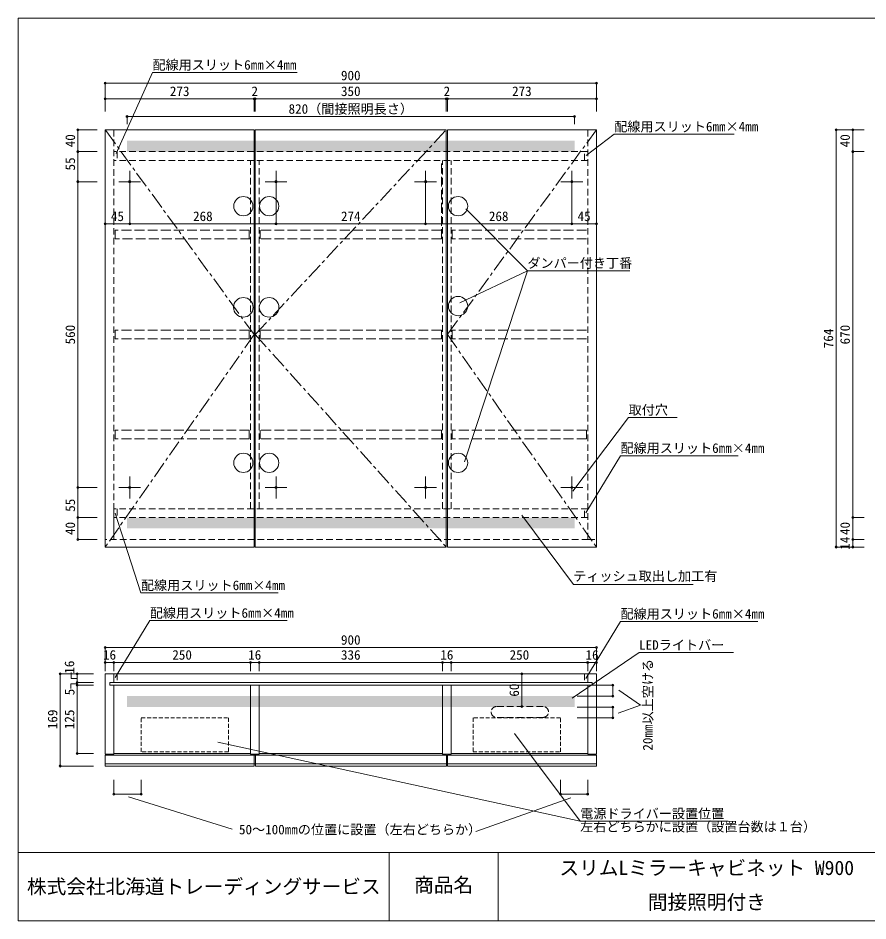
# Model space of a CAD drawing. Units: millimetres at full size, sheet at 1:6. Extents: x -1249 to 1249, y -827 to 827.
# Drawn here: x -1249 to 308, y -827 to 827 of the extents above; entities that cross this region are included whole.
import ezdxf
from ezdxf.enums import TextEntityAlignment as Align

# ---------------------------------------------------------------- set-up
doc = ezdxf.new("R2010")
doc.units = ezdxf.units.MM
doc.header["$LTSCALE"] = 6
doc.header["$PDMODE"] = 32
doc.header["$PDSIZE"] = 3.6
for name, pattern in [('CHAIN1', [8, 5, -1, 1, -1]), ('DASHED1', [1.8, 1.2, -0.6]), ('DASHED2', [3, 2, -1]), ('DASHED3', [4, 3, -1])]:
    doc.linetypes.add(name, pattern=pattern)
doc.layers.add('0-0_0', color=7, linetype='Continuous', lineweight=15)
doc.layers.add('1-0', color=7, linetype='Continuous', lineweight=15)
doc.styles.add('ＭＳ ゴシック', font='')
doc.styles.get('ＭＳ ゴシック').set_extended_font_data('MS Gothic')

msp = doc.modelspace()

# ---------------------------------------------------------------- linework, layer by layer
at = {"layer": '0-0_0', "color": 4, "lineweight": 9}
for p, q in [((-159.777, -395.163), (-225.202, -395.163)), ((-159.777, -395.163), (-159.777, -415.163)), ((-159.777, -415.163), (-225.202, -415.163)), ((-159.777, -435.163), (-225.202, -435.163)), ((-159.777, -435.163), (-159.777, -455.163)), ((-159.777, -455.163), (-225.202, -455.163)), ((-1073.733, -594.459), (-1073.733, -568.411)), ((-1023.736, -594.459), (-1023.736, -568.411)), ((-255.733, -594.459), (-255.733, -568.411)), ((-205.733, -594.459), (-205.733, -568.411)), ((-1073.733, -594.459), (-1023.736, -594.459)), ((-255.733, -594.459), (-205.733, -594.459))]:
    msp.add_line(p, q, dxfattribs=at)
at = {"layer": '0-0_0'}
for p, q in [((-148.905, -404.377), (-108.936, -431.499)), ((-149.856, -446.249), (-108.936, -431.499)), ((-856.986, -658.527), (-1047.264, -599.691)), ((-410.833, -662.783), (-236.579, -601.193)), ((-1249.379, -701.329), (1248.863, -701.329)), ((-569.601, -701.329), (-569.601, -826.86)), ((-369.601, -701.329), (-369.601, -826.86))]:
    msp.add_line(p, q, dxfattribs=at)
at = {"layer": '0-0_0', "color": 5, "lineweight": 13}
for q in [(-339.604, -483.855), (-883.525, -499.294), (51.915, -644.346)]:
    msp.add_line((-219.414, -644.346), q, dxfattribs=at)
at = {"layer": '0-0_0', "lineweight": 18}
msp.add_lwpolyline([(-1249.379, -826.86), (1248.863, -826.86), (1248.863, 826.506), (-1249.379, 826.506)], close=True, dxfattribs=at)
at = {"layer": '0-0_0'}
msp.add_lwpolyline([(-234.325, -418.832), (-111.498, -335.591), (61.167, -335.591)], dxfattribs=at)
at = {"layer": '0-0_0', "color": 5, "linetype": 'DASHED1', "lineweight": 13}
for points in [[(-1023.736, -455.163), (-863.736, -455.163), (-863.736, -517.163), (-1023.736, -517.163)], [(-255.733, -455.163), (-415.733, -455.163), (-415.733, -517.163), (-255.733, -517.163)]]:
    msp.add_lwpolyline(points, close=True, dxfattribs=at)
at = {"layer": '0-0_0', "color": 6}
for p in [(-159.777, -395.163), (-159.777, -415.163), (-159.777, -435.163), (-159.777, -455.163), (-1073.733, -594.459), (-1023.736, -594.459), (-255.733, -594.459), (-205.733, -594.459)]:
    msp.add_point(p, dxfattribs=at)
at = {"layer": '0-0_0', "color": 9}
msp.add_solid([(-1049.733, -415.164), (-1049.733, -435.164), (-229.733, -415.164), (-229.733, -435.164)], dxfattribs=at)
at = {"layer": '1-0'}
for p, q in [((-1069.762, 578.777), (-1003.164, 726.704)), ((-1003.164, 726.704), (-854.481, 726.704)), ((-854.481, 726.704), (-786.126, 726.704)), ((-786.126, 726.704), (-738.019, 726.704)), ((-1089.733, 621.871), (-1089.733, -142.129)), ((-816.733, 621.871), (-1089.733, 621.871)), ((-816.733, -142.129), (-816.733, 621.871)), ((-814.733, -142.129), (-814.733, 621.871)), ((-464.733, 621.871), (-814.733, 621.871)), ((-464.733, -142.129), (-464.733, 621.871)), ((-462.733, -142.129), (-462.733, 621.871)), ((-189.733, 621.871), (-462.733, 621.871)), ((-157.052, 613.736), (-208.354, 575.126)), ((-189.733, -142.129), (-189.733, 621.871)), ((-157.052, 613.736), (-8.369, 613.736)), ((-8.369, 613.736), (62.443, 613.736)), ((-1044.733, 526.875), (-1044.733, 546.875)), ((-776.733, 526.875), (-776.733, 546.875)), ((-502.733, 526.875), (-502.733, 546.875)), ((-234.733, 526.875), (-234.733, 546.875)), ((-1044.733, 526.875), (-1064.733, 526.875)), ((-1044.733, 526.875), (-1044.733, 506.875)), ((-1044.733, 526.875), (-1024.733, 526.875)), ((-776.733, 526.875), (-796.733, 526.875)), ((-776.733, 526.875), (-776.733, 506.875)), ((-776.733, 526.875), (-756.733, 526.875)), ((-502.733, 526.875), (-522.733, 526.875)), ((-502.733, 526.875), (-502.733, 506.875)), ((-502.733, 526.875), (-482.733, 526.875)), ((-234.733, 526.875), (-254.733, 526.875)), ((-234.733, 526.875), (-234.733, 506.875)), ((-234.733, 526.875), (-214.733, 526.875)), ((-429.177, 477.403), (-316.123, 363.778)), ((-440.026, 304.967), (-316.123, 363.778)), ((-431.603, 14.16), (-316.123, 363.778)), ((-316.123, 363.778), (-128.7, 363.778)), ((-130.788, 94.869), (-232.787, -40.113)), ((-130.788, 94.869), (-41.939, 94.869)), ((2.964, 24.961), (70.281, 24.961)), ((-1044.733, -33.129), (-1044.733, -13.129)), ((-776.733, -33.129), (-776.733, -13.129)), ((-502.733, -33.129), (-502.733, -13.129)), ((-234.733, -33.129), (-234.733, -13.129)), ((-1044.733, -33.129), (-1064.733, -33.129)), ((-1044.733, -33.129), (-1044.733, -53.129)), ((-1044.733, -33.129), (-1024.733, -33.129)), ((-776.733, -33.129), (-796.733, -33.129)), ((-776.733, -33.129), (-776.733, -53.129)), ((-776.733, -33.129), (-756.733, -33.129)), ((-502.733, -33.129), (-522.733, -33.129)), ((-502.733, -33.129), (-502.733, -53.129)), ((-502.733, -33.129), (-482.733, -33.129)), ((-234.733, -33.129), (-254.733, -33.129)), ((-234.733, -33.129), (-234.733, -53.129)), ((-234.733, -33.129), (-214.733, -33.129)), ((-1024.208, -226.326), (-1071.453, -80.344)), ((-231.794, -211.054), (-326.672, -83.986)), ((-816.733, -142.129), (-1089.733, -142.129)), ((-814.733, -142.129), (-464.733, -142.129)), ((-462.733, -142.129), (-189.733, -142.129)), ((-231.794, -211.054), (-12.426, -211.054)), ((-1024.208, -226.326), (-875.525, -226.326)), ((-875.525, -226.326), (-772.749, -226.326)), ((-1071.398, -381.317), (-1008.011, -276.954)), ((-1008.011, -276.954), (-859.327, -276.954)), ((-859.327, -276.954), (-756.551, -276.954)), ((-209.092, -382.926), (-145.704, -278.563)), ((-145.704, -278.563), (2.979, -278.563)), ((2.979, -278.563), (105.756, -278.563)), ((-1152.026, -382.617), (-1152.026, -371.713)), ((-1089.733, -374.163), (-189.733, -374.163)), ((-1073.733, -374.163), (-1073.733, -390.164)), ((-205.733, -374.163), (-205.733, -390.164)), ((-189.733, -374.163), (-189.733, -521.163)), ((-1152.674, -392.644), (-1152.674, -401.249)), ((-1141.519, -392.644), (-1152.674, -392.644)), ((-1141.122, -382.617), (-1152.026, -382.617)), ((-1081.405, -390.164), (-1081.405, -395.164)), ((-197.746, -390.164), (-1081.405, -390.164)), ((-197.746, -395.164), (-1081.405, -395.164)), ((-1073.733, -395.164), (-1073.733, -521.163)), ((-823.736, -521.163), (-823.736, -395.164)), ((-471.736, -521.163), (-471.736, -395.164)), ((-455.736, -521.163), (-455.736, -395.164)), ((-455.736, -396.376), (-455.736, -395.664)), ((-197.746, -390.164), (-197.746, -395.164)), ((-1089.733, -543.163), (-1089.733, -523.163)), ((-1089.733, -523.163), (-816.785, -523.163)), ((-1073.733, -520.163), (-823.736, -520.163)), ((-823.736, -523.163), (-807.736, -523.163)), ((-816.785, -543.163), (-816.785, -523.163)), ((-464.602, -523.163), (-814.602, -523.163)), ((-814.602, -523.163), (-814.602, -543.163)), ((-807.736, -520.163), (-471.736, -520.163)), ((-455.736, -521.163), (-471.736, -521.163)), ((-464.602, -523.163), (-464.602, -543.163)), ((-462.681, -543.163), (-462.681, -523.163)), ((-462.681, -523.163), (-189.733, -523.163)), ((-455.736, -520.163), (-205.733, -520.163)), ((-189.733, -543.163), (-189.733, -523.163)), ((-1089.733, -539.163), (-816.785, -539.163)), ((-1089.733, -543.163), (-816.785, -543.163)), ((-816.785, -539.163), (-464.602, -539.163)), ((-464.602, -543.163), (-814.602, -543.163)), ((-462.681, -539.163), (-189.733, -539.163)), ((-462.681, -543.163), (-189.733, -543.163))]:
    msp.add_line(p, q, dxfattribs=at)
at = {"layer": '1-0', "color": 4, "lineweight": 9}
for p, q in [((-1089.733, 707.33), (-1089.733, 655.626)), ((-1089.733, 707.33), (-189.733, 707.33)), ((-189.733, 707.33), (-189.733, 655.626)), ((-1089.733, 678.41), (-1089.733, 655.626)), ((-1089.733, 678.41), (-816.733, 678.41)), ((-816.733, 678.41), (-814.733, 678.41)), ((-816.733, 678.41), (-816.733, 655.626)), ((-814.733, 678.41), (-464.733, 678.41)), ((-814.733, 678.41), (-814.733, 655.626)), ((-464.733, 678.41), (-462.733, 678.41)), ((-464.733, 678.41), (-464.733, 655.626)), ((-462.733, 678.41), (-189.733, 678.41)), ((-462.733, 678.41), (-462.733, 655.626)), ((-189.733, 678.41), (-189.733, 655.626)), ((-1049.733, 646.027), (-229.733, 646.027)), ((-1049.733, 646.027), (-1049.733, 632.323)), ((-229.733, 646.027), (-229.733, 632.323)), ((-1139.692, 621.871), (-1104.466, 621.871)), ((-1139.692, 621.871), (-1139.692, 581.875)), ((249.321, 621.871), (300.562, 621.871)), ((249.321, 621.871), (249.321, -142.129)), ((279.842, 621.871), (279.842, 581.875)), ((279.842, 621.871), (300.562, 621.871)), ((-1139.692, 581.875), (-1139.692, 536.875)), ((-1139.692, 581.875), (-1104.466, 581.875)), ((279.842, 581.875), (300.562, 581.875)), ((279.842, 581.875), (279.842, -88.129)), ((-1139.692, 536.875), (-1139.692, -43.129)), ((-1139.692, 526.875), (-1104.466, 526.875)), ((-1089.733, 449.492), (-1089.733, 519.632)), ((-1044.733, 449.492), (-1044.733, 519.632)), ((-776.733, 449.492), (-776.733, 519.632)), ((-502.733, 449.492), (-502.733, 519.632)), ((-234.733, 449.492), (-234.733, 519.632)), ((-189.733, 449.492), (-189.733, 519.632)), ((-1089.733, 449.492), (-1044.733, 449.492)), ((-1044.733, 449.492), (-776.733, 449.492)), ((-776.733, 449.492), (-502.733, 449.492)), ((-502.733, 449.492), (-234.733, 449.492)), ((-234.733, 449.492), (-189.733, 449.492)), ((-1139.692, -33.129), (-1104.466, -33.129)), ((-1139.692, -43.129), (-1139.692, -88.129)), ((-1139.692, -88.129), (-1139.692, -128.129)), ((-1139.692, -88.129), (-1104.466, -88.129)), ((279.842, -88.129), (300.562, -88.129)), ((279.842, -88.129), (279.842, -128.129)), ((-1139.692, -128.129), (-1104.466, -128.129)), ((279.842, -128.129), (300.562, -128.129)), ((279.842, -128.129), (279.842, -142.129)), ((249.321, -142.129), (300.562, -142.129)), ((279.842, -142.129), (300.562, -142.129)), ((-1089.733, -326.301), (-1089.733, -369.332)), ((-1089.733, -326.301), (-189.733, -326.301)), ((-189.733, -326.301), (-189.733, -369.332)), ((-1089.733, -353.728), (-1089.733, -369.332)), ((-1089.733, -353.728), (-1073.733, -353.728)), ((-1073.733, -353.728), (-823.736, -353.728)), ((-1073.733, -353.728), (-1073.733, -369.332)), ((-823.736, -353.728), (-807.736, -353.728)), ((-823.736, -353.728), (-823.736, -369.332)), ((-807.736, -353.728), (-471.736, -353.728)), ((-807.736, -353.728), (-807.736, -369.332)), ((-471.736, -353.728), (-455.736, -353.728)), ((-471.736, -353.728), (-471.736, -369.332)), ((-455.736, -353.728), (-205.733, -353.728)), ((-455.736, -353.728), (-455.736, -369.332)), ((-205.733, -353.728), (-189.733, -353.728)), ((-205.733, -353.728), (-205.733, -369.332)), ((-189.733, -353.728), (-189.733, -369.332)), ((-1172.114, -374.163), (-1111.385, -374.163)), ((-1141.221, -374.163), (-1111.385, -374.163)), ((-1141.221, -374.163), (-1141.221, -390.163)), ((-326.303, -374.164), (-326.303, -434.164)), ((-1141.221, -390.163), (-1141.221, -395.163)), ((-1141.221, -390.163), (-1111.385, -390.163)), ((-1141.221, -395.163), (-1141.221, -520.163)), ((-1141.221, -395.163), (-1111.385, -395.163)), ((-1141.221, -520.163), (-1111.385, -520.163))]:
    msp.add_line(p, q, dxfattribs=at)
at = {"layer": '1-0', "linetype": 'CHAIN1'}
for p, q in [((-816.733, 246.871), (-1089.733, 621.871)), ((-814.733, 246.871), (-464.733, 621.871)), ((-189.733, 621.871), (-462.733, 246.871)), ((-816.733, 246.871), (-1089.733, -142.129)), ((-814.733, 246.871), (-464.733, -142.129)), ((-462.733, 246.871), (-189.733, -142.129))]:
    msp.add_line(p, q, dxfattribs=at)
at = {"layer": '1-0', "linetype": 'DASHED2'}
for p, q in [((-1073.733, 621.871), (-1073.733, -128.129)), ((-205.733, -128.129), (-205.733, 621.871)), ((-205.733, 581.875), (-1073.733, 581.875)), ((-1067.733, 581.875), (-1067.733, 565.875)), ((-211.733, 565.875), (-211.733, 581.875)), ((-205.733, 565.875), (-1073.733, 565.875)), ((-823.733, -72.129), (-823.733, 565.875)), ((-807.733, -72.129), (-807.733, 565.875)), ((-471.733, -72.129), (-471.733, 565.875)), ((-455.733, -72.129), (-455.733, 565.875)), ((-1073.733, -72.129), (-1073.733, -128.129)), ((-205.733, -72.129), (-1073.733, -72.129)), ((-1067.733, -72.129), (-1067.733, -88.129)), ((-211.733, -88.129), (-211.733, -72.129)), ((-205.733, -88.129), (-1073.733, -88.129)), ((-204.733, -128.129), (-1089.733, -128.129)), ((-204.733, -128.129), (-189.733, -128.129)), ((-1067.733, -374.163), (-1067.733, -390.164)), ((-211.733, -374.163), (-211.733, -390.164)), ((-287.553, -434.164), (-372.553, -434.164)), ((-287.553, -454.164), (-372.553, -454.164))]:
    msp.add_line(p, q, dxfattribs=at)
at = {"layer": '1-0', "linetype": 'DASHED3'}
for p, q in [((-473.733, 421.963), (-473.733, 565.875)), ((-1071.733, 437.963), (-1071.733, 421.963)), ((-825.733, 437.963), (-1071.733, 437.963)), ((-825.733, 421.963), (-825.733, 437.963)), ((-805.733, 421.963), (-805.733, 437.963)), ((-473.733, 437.963), (-805.733, 437.963)), ((-453.733, 421.963), (-453.733, 437.963)), ((-207.733, 437.963), (-453.733, 437.963)), ((-823.733, 421.963), (-1071.733, 421.963)), ((-473.733, 421.963), (-805.733, 421.963)), ((-207.733, 421.963), (-453.733, 421.963)), ((-1071.733, 254.906), (-1071.733, 238.906)), ((-825.733, 254.906), (-1071.733, 254.906)), ((-825.733, 238.906), (-825.733, 254.906)), ((-473.733, 254.906), (-805.733, 254.906)), ((-473.733, 238.906), (-473.733, 254.906)), ((-453.733, 238.906), (-453.733, 254.906)), ((-207.733, 254.906), (-453.733, 254.906)), ((-825.733, 238.906), (-1071.733, 238.906)), ((-825.733, 238.906), (-826.489, 238.906)), ((-207.733, 238.906), (-453.733, 238.906)), ((-1071.733, 71.849), (-1071.733, 55.849)), ((-825.733, 71.849), (-1071.733, 71.849)), ((-825.733, 55.849), (-825.733, 71.849)), ((-473.733, 71.849), (-805.733, 71.849)), ((-473.733, 55.849), (-473.733, 71.849)), ((-207.733, 71.849), (-453.733, 71.849)), ((-207.733, 55.849), (-207.733, 71.849)), ((-825.733, 55.849), (-1071.733, 55.849))]:
    msp.add_line(p, q, dxfattribs=at)
for points in [[(-473.733, 238.906), (-805.733, 238.906), (-805.733, 254.906)], [(-473.733, 55.849), (-805.733, 55.849), (-805.733, 71.849)], [(-207.733, 55.849), (-453.733, 55.849), (-453.733, 71.849)]]:
    msp.add_lwpolyline(points, dxfattribs=at)
at = {"layer": '1-0'}
for points in [[(-209.107, -79.402), (-145.719, 24.961), (2.964, 24.961)], [(-1089.733, -374.163), (-1089.733, -521.163), (-1073.733, -521.163)], [(-823.736, -521.163), (-807.736, -521.163), (-807.736, -395.164)], [(-205.733, -395.164), (-205.733, -521.163), (-189.733, -521.163)]]:
    msp.add_lwpolyline(points, dxfattribs=at)
at = {"layer": '1-0', "color": 4, "lineweight": 9}
msp.add_lwpolyline([(-1172.114, -374.163), (-1172.114, -543.168), (-1111.385, -543.168)], dxfattribs=at)
at = {"layer": '1-0'}
for centre, radius in [((-1044.733, 526.875), 2), ((-776.733, 526.875), 2), ((-502.733, 526.875), 2), ((-234.733, 526.875), 2), ((-836.62, 296.771), 18), ((-789.309, 296.771), 18), ((-1044.733, -33.129), 2), ((-776.733, -33.129), 2), ((-502.733, -33.129), 2), ((-234.733, -33.129), 2)]:
    msp.add_circle(centre, radius, dxfattribs=at)
at = {"layer": '1-0', "lineweight": 18}
for centre in [(-836.62, 482.06), (-789.309, 482.06), (-443.211, 482.06), (-443.211, 299.045), (-836.62, 12.053), (-789.309, 12.053), (-443.211, 12.053)]:
    msp.add_circle(centre, 17.651, dxfattribs=at)
at = {"layer": '1-0', "linetype": 'DASHED2'}
for centre, start, end in [((-372.553, -444.164), 90, 180), ((-372.553, -444.164), 180, 270), ((-287.553, -444.164), 0, 90), ((-287.553, -444.164), 270, 0)]:
    msp.add_arc(centre, 10, start, end, dxfattribs=at)
at = {"layer": '1-0', "color": 6}
for p in [(-1089.733, 707.33), (-189.733, 707.33), (-1089.733, 678.41), (-816.733, 678.41), (-814.733, 678.41), (-464.733, 678.41), (-462.733, 678.41), (-189.733, 678.41), (-1049.733, 646.027), (-229.733, 646.027), (-1139.692, 621.871), (249.321, 621.871), (279.842, 621.871), (-1139.692, 581.875), (279.842, 581.875), (-1139.692, 526.875), (-1089.733, 449.492), (-1044.733, 449.492), (-776.733, 449.492), (-502.733, 449.492), (-234.733, 449.492), (-189.733, 449.492), (-1139.692, -33.129), (-1139.692, -88.129), (279.842, -88.129), (-1139.692, -128.129), (279.842, -128.129), (249.321, -142.129), (279.842, -142.129), (-1089.733, -326.301), (-189.733, -326.301), (-1089.733, -353.728), (-1073.733, -353.728), (-823.736, -353.728), (-807.736, -353.728), (-471.736, -353.728), (-455.736, -353.728), (-205.733, -353.728), (-189.733, -353.728), (-1172.114, -374.163), (-1141.221, -374.163), (-326.303, -374.164), (-1141.221, -390.163), (-1141.221, -395.163), (-326.303, -434.164), (-1141.221, -520.163), (-1172.114, -543.168)]:
    msp.add_point(p, dxfattribs=at)
at = {"layer": '1-0', "color": 9}
for points in [[(-1049.733, 601.875), (-1049.733, 581.875), (-229.733, 601.875), (-229.733, 581.875)], [(-1049.733, -88.129), (-1049.733, -108.129), (-229.733, -88.129), (-229.733, -108.129)]]:
    msp.add_solid(points, dxfattribs=at)

# ---------------------------------------------------------------- texts
at = {"layer": '0-0_0', "style": 'ＭＳ ゴシック'}
for s, height, p in [('LEDライトバー', 17.6, (-111.498, -335.591)), ('電源ドライバー設置位置', 17.6, (-219.414, -644.346)), ('左右どちらかに設置（設置台数は１台）', 17.6, (-219.414, -668.346)), ('50～100㎜の位置に設置（左右どちらか）', 17.6, (-844.643, -673.549)), ('スリムLミラーキャビネット W900', 26.39, (-257.355, -750.712)), ('商品名', 26.39, (-523.601, -782.095)), ('株式会社北海道トレーディングサービス', 26.39, (-1233.01, -784.925)), ('間接照明付き', 26.39, (-95.355, -813.477))]:
    msp.add_text(s, height=height, dxfattribs=at).set_placement(p, align=Align.BOTTOM_LEFT)
msp.add_text('20㎜以上空ける', height=17.6, rotation=90, dxfattribs=at).set_placement((-81.658, -514.967), align=Align.BOTTOM_LEFT)
at = {"layer": '1-0', "style": 'ＭＳ ゴシック'}
for s, p in [('配線用スリット6㎜×4㎜', (-1003.164, 726.704)), ('900', (-657.733, 707.33)), ('273', (-971.233, 678.41)), ('2', (-821.733, 678.41)), ('350', (-657.733, 678.41)), ('2', (-469.733, 678.41)), ('273', (-344.233, 678.41)), ('820（間接照明長さ）', (-753.733, 646.027)), ('配線用スリット6㎜×4㎜', (-157.052, 613.736)), ('45', (-1079.233, 449.492)), ('268', (-928.733, 449.492)), ('274', (-657.733, 449.492)), ('268', (-386.733, 449.492)), ('45', (-224.233, 449.492)), ('ダンパー付き丁番', (-316.123, 363.778)), ('取付穴', (-130.788, 94.869)), ('配線用スリット6㎜×4㎜', (-145.719, 24.961)), ('ティッシュ取出し加工有', (-232.278, -209.514)), ('配線用スリット6㎜×4㎜', (-1024.208, -226.326)), ('配線用スリット6㎜×4㎜', (-1008.011, -276.954)), ('配線用スリット6㎜×4㎜', (-145.704, -278.563)), ('900', (-657.733, -326.301)), ('16', (-1093.733, -353.728)), ('250', (-966.735, -353.728)), ('16', (-827.736, -353.728)), ('336', (-657.736, -353.728)), ('16', (-475.736, -353.728)), ('250', (-348.735, -353.728)), ('16', (-209.733, -353.728))]:
    msp.add_text(s, height=17.6, dxfattribs=at).set_placement(p, align=Align.BOTTOM_LEFT)
for s, p in [('40', (-1139.692, 589.873)), ('40', (279.842, 589.873)), ('55', (-1139.692, 547.375)), ('560', (-1139.692, 228.873)), ('764', (249.321, 221.871)), ('670', (279.842, 228.873)), ('55', (-1139.692, -77.629)), ('40', (-1139.692, -120.129)), ('40', (279.842, -120.129)), ('14', (279.842, -147.129)), ('16', (-1141.221, -374.163)), ('60', (-326.303, -416.164)), ('5', (-1140.77, -413.677)), ('169', (-1172.114, -475.666)), ('125', (-1141.221, -475.663))]:
    msp.add_text(s, height=17.6, rotation=90, dxfattribs=at).set_placement(p, align=Align.BOTTOM_LEFT)

doc.saveas('drawing.dxf')
